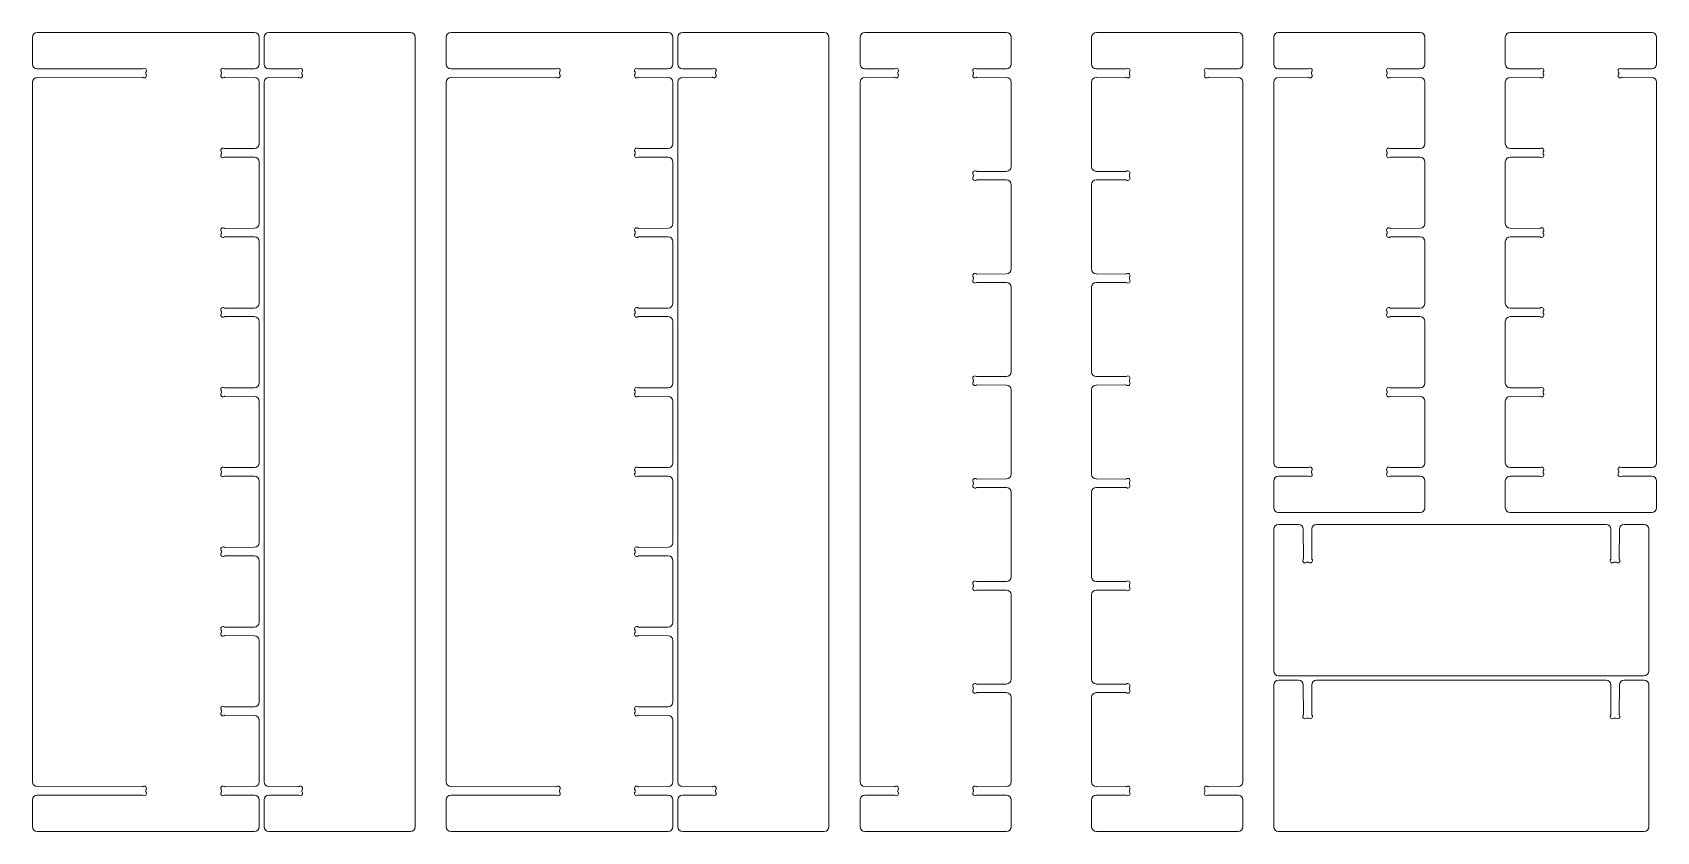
# Model space of a CAD drawing. Header units: millimetres. Extents: x 20 to 2420, y 20 to 1200.
import ezdxf

# ---------------------------------------------------------------- set-up
doc = ezdxf.new("R2010")
doc.units = ezdxf.units.MM

msp = doc.modelspace()

# ---------------------------------------------------------------- linework, layer by layer
at = {"color": 7, "linetype": 'Continuous', "lineweight": 15}
for p, q in [((348, 1200.3), (26.9, 1200.3)), ((578.6, 1200.3), (369.2, 1200.3)), ((959.6, 1200.3), (638.5, 1200.3)), ((1190.2, 1200.3), (980.8, 1200.3)), ((1250.1, 1200.3), (1459.5, 1200.3)), ((1801.8, 1200.3), (1592.4, 1200.3)), ((1861.6, 1200.3), (2071.1, 1200.3)), ((2413.4, 1200.3), (2203.9, 1200.3)), ((19.9, 1193.3), (19.9, 1153.7)), ((355, 1153.7), (355, 1193.3)), ((362.2, 1193.3), (362.2, 1153.7)), ((585.6, 26.8), (585.6, 1193.3)), ((631.5, 1193.3), (631.5, 1153.7)), ((966.6, 1153.7), (966.6, 1193.3)), ((973.8, 1193.3), (973.8, 1153.7)), ((1197.2, 26.8), (1197.2, 1193.3)), ((1243.1, 1153.7), (1243.1, 1193.3)), ((1466.5, 1193.3), (1466.5, 1153.7)), ((1585.4, 1193.3), (1585.4, 1153.7)), ((1808.8, 1153.7), (1808.8, 1193.3)), ((1854.6, 1153.7), (1854.6, 1193.3)), ((2078.1, 1193.3), (2078.1, 1153.7)), ((2196.9, 1193.3), (2196.9, 1153.7)), ((2420.4, 1153.7), (2420.4, 1193.3)), ((182.3, 1146.5), (26.9, 1146.7)), ((26.9, 1133.9), (182.3, 1134.2)), ((187.5, 1139.3), (187.5, 1141.3)), ((299.2, 1141.3), (299.2, 1139.3)), ((348.1, 1146.7), (304.3, 1146.5)), ((304.3, 1134.1), (348.1, 1134)), ((412.9, 1146.5), (369.2, 1146.7)), ((369.2, 1134), (412.9, 1134.1)), ((418, 1139.3), (418, 1141.3)), ((793.9, 1146.5), (638.5, 1146.7)), ((638.5, 1133.9), (793.9, 1134.2)), ((799, 1139.3), (799, 1141.3)), ((910.8, 1141.3), (910.8, 1139.3)), ((959.7, 1146.7), (915.9, 1146.5)), ((915.9, 1134.1), (959.7, 1134)), ((1024.5, 1146.5), (980.7, 1146.7)), ((980.7, 1134), (1024.5, 1134.1)), ((1029.6, 1139.3), (1029.6, 1141.3)), ((1293.8, 1146.5), (1250, 1146.7)), ((1250, 1134), (1293.8, 1134.1)), ((1298.9, 1139.3), (1298.9, 1141.3)), ((1410.6, 1139.3), (1410.6, 1141.3)), ((1415.8, 1146.5), (1459.5, 1146.7)), ((1459.5, 1134), (1415.8, 1134.1)), ((1636.1, 1146.5), (1592.3, 1146.7)), ((1592.3, 1134), (1636.1, 1134.1)), ((1641.2, 1139.3), (1641.2, 1141.3)), ((1752.9, 1139.3), (1752.9, 1141.3)), ((1758.1, 1146.5), (1801.8, 1146.7)), ((1801.8, 1134), (1758.1, 1134.1)), ((1905.3, 1146.5), (1861.6, 1146.7)), ((1861.6, 1134), (1905.3, 1134.1)), ((1910.5, 1139.3), (1910.5, 1141.3)), ((2022.2, 1139.3), (2022.2, 1141.3)), ((2027.4, 1146.5), (2071.1, 1146.7)), ((2071.1, 1134), (2027.4, 1134.1)), ((2247.6, 1146.5), (2203.9, 1146.7)), ((2203.9, 1134), (2247.6, 1134.1)), ((2252.8, 1139.3), (2252.8, 1141.3)), ((2364.5, 1139.3), (2364.5, 1141.3)), ((2369.7, 1146.5), (2413.4, 1146.7)), ((2413.4, 1134), (2369.7, 1134.1)), ((19.9, 93.2), (19.9, 1126.9)), ((355, 1035.9), (355, 1127)), ((362.2, 1127), (362.2, 93.2)), ((631.5, 93.2), (631.5, 1126.9)), ((966.6, 1035.9), (966.6, 1127)), ((973.8, 1127), (973.8, 93.2)), ((1243.1, 1127), (1243.1, 93.2)), ((1466.5, 1127), (1466.5, 1002.2)), ((1585.4, 1127), (1585.4, 1002.2)), ((1808.8, 93.2), (1808.8, 1127)), ((1854.6, 1127), (1854.6, 564.5)), ((2078.1, 1127), (2078.1, 1035.9)), ((2196.9, 1127), (2196.9, 1035.9)), ((2420.4, 564.5), (2420.4, 1127)), ((299.2, 1023.5), (299.2, 1021.5)), ((348.1, 1028.9), (304.3, 1028.7)), ((304.3, 1016.3), (348.1, 1016.1)), ((355, 918), (355, 1009.1)), ((910.8, 1023.5), (910.8, 1021.5)), ((959.7, 1028.9), (915.9, 1028.7)), ((915.9, 1016.3), (959.7, 1016.1)), ((966.6, 918), (966.6, 1009.1)), ((2022.2, 1021.5), (2022.2, 1023.5)), ((2027.4, 1028.7), (2071.1, 1028.9)), ((2071.1, 1016.1), (2027.4, 1016.3)), ((2078.1, 1009.1), (2078.1, 918)), ((2196.9, 1009.1), (2196.9, 918)), ((2247.6, 1028.7), (2203.9, 1028.9)), ((2203.9, 1016.1), (2247.6, 1016.3)), ((2252.8, 1021.5), (2252.8, 1023.5)), ((1410.6, 987.8), (1410.6, 989.8)), ((1415.8, 995), (1459.5, 995.2)), ((1636.1, 995), (1592.3, 995.2)), ((1641.2, 987.8), (1641.2, 989.8)), ((1459.5, 982.5), (1415.8, 982.6)), ((1466.5, 975.5), (1466.5, 850.7)), ((1585.4, 975.5), (1585.4, 850.7)), ((1592.3, 982.5), (1636.1, 982.6)), ((299.2, 905.7), (299.2, 903.7)), ((348.1, 911), (304.3, 910.9)), ((304.3, 898.5), (348.1, 898.3)), ((355, 800.2), (355, 891.3)), ((910.8, 905.7), (910.8, 903.7)), ((959.7, 911), (915.9, 910.9)), ((915.9, 898.5), (959.7, 898.3)), ((966.6, 800.2), (966.6, 891.3)), ((2022.2, 903.7), (2022.2, 905.7)), ((2027.4, 910.9), (2071.1, 911)), ((2071.1, 898.3), (2027.4, 898.5)), ((2078.1, 800.2), (2078.1, 891.3)), ((2196.9, 891.3), (2196.9, 800.2)), ((2247.6, 910.9), (2203.9, 911)), ((2203.9, 898.3), (2247.6, 898.5)), ((2252.8, 903.7), (2252.8, 905.7)), ((1415.8, 843.5), (1459.5, 843.7)), ((1636.1, 843.5), (1592.3, 843.7)), ((1410.6, 836.3), (1410.6, 838.3)), ((1459.5, 831), (1415.8, 831.1)), ((1466.5, 824), (1466.5, 699.2)), ((1585.4, 824), (1585.4, 699.2)), ((1592.3, 831), (1636.1, 831.1)), ((1641.2, 836.3), (1641.2, 838.3)), ((348.1, 793.2), (304.3, 793)), ((959.7, 793.2), (915.9, 793)), ((2071.1, 793.2), (2027.4, 793)), ((2203.9, 793.2), (2247.6, 793)), ((299.2, 787.8), (299.2, 785.8)), ((304.3, 780.6), (348.1, 780.5)), ((355, 682.4), (355, 773.5)), ((910.8, 787.8), (910.8, 785.8)), ((915.9, 780.6), (959.7, 780.5)), ((966.6, 682.4), (966.6, 773.5)), ((2022.2, 787.8), (2022.2, 785.8)), ((2027.4, 780.6), (2071.1, 780.5)), ((2078.1, 682.4), (2078.1, 773.5)), ((2196.9, 682.4), (2196.9, 773.5)), ((2247.6, 780.6), (2203.9, 780.5)), ((2252.8, 787.8), (2252.8, 785.8)), ((348.1, 675.4), (304.3, 675.2)), ((959.7, 675.4), (915.9, 675.2)), ((1410.6, 684.8), (1410.6, 686.8)), ((1415.8, 692), (1459.5, 692.2)), ((1459.5, 679.5), (1415.8, 679.6)), ((1466.5, 547.7), (1466.5, 672.5)), ((1585.4, 672.5), (1585.4, 547.7)), ((1636.1, 692), (1592.3, 692.2)), ((1592.3, 679.5), (1636.1, 679.6)), ((1641.2, 684.8), (1641.2, 686.8)), ((2071.1, 675.4), (2027.4, 675.2)), ((2203.9, 675.4), (2247.6, 675.2)), ((299.2, 670), (299.2, 668)), ((304.3, 662.8), (348.1, 662.6)), ((355, 655.6), (355, 564.5)), ((910.8, 670), (910.8, 668)), ((915.9, 662.8), (959.7, 662.6)), ((966.6, 655.6), (966.6, 564.5)), ((2022.2, 670), (2022.2, 668)), ((2027.4, 662.8), (2071.1, 662.6)), ((2078.1, 564.5), (2078.1, 655.6)), ((2196.9, 564.5), (2196.9, 655.6)), ((2247.6, 662.8), (2203.9, 662.6)), ((2252.8, 670), (2252.8, 668)), ((299.2, 550.2), (299.2, 552.2)), ((304.3, 557.4), (348.1, 557.5)), ((910.8, 550.2), (910.8, 552.2)), ((915.9, 557.4), (959.7, 557.5)), ((1861.6, 557.5), (1905.3, 557.4)), ((1910.5, 552.2), (1910.5, 550.2)), ((2022.2, 552.2), (2022.2, 550.2)), ((2071.1, 557.5), (2027.4, 557.4)), ((2203.9, 557.5), (2247.6, 557.4)), ((2252.8, 552.2), (2252.8, 550.2)), ((2364.5, 552.2), (2364.5, 550.2)), ((2413.4, 557.5), (2369.7, 557.4)), ((348.1, 544.8), (304.3, 545)), ((355, 537.8), (355, 446.7)), ((959.7, 544.8), (915.9, 545)), ((966.6, 537.8), (966.6, 446.7)), ((1410.6, 535.3), (1410.6, 533.3)), ((1459.5, 540.7), (1415.8, 540.5)), ((1415.8, 528.1), (1459.5, 528)), ((1592.3, 540.7), (1636.1, 540.5)), ((1636.1, 528.1), (1592.3, 528)), ((1641.2, 535.3), (1641.2, 533.3)), ((1854.6, 537.8), (1854.6, 498.2)), ((1905.3, 545), (1861.6, 544.8)), ((2027.4, 545), (2071.1, 544.8)), ((2078.1, 498.2), (2078.1, 537.8)), ((2196.9, 498.2), (2196.9, 537.8)), ((2247.6, 545), (2203.9, 544.8)), ((2369.7, 545), (2413.4, 544.8)), ((2420.4, 537.8), (2420.4, 498.2)), ((1466.5, 396.2), (1466.5, 521)), ((1585.4, 396.2), (1585.4, 521)), ((1861.6, 491.2), (2071.1, 491.2)), ((2413.4, 491.2), (2203.9, 491.2)), ((1854.6, 257), (1854.6, 466.5)), ((1861.6, 473.5), (1891.3, 473.5)), ((1898.5, 422.8), (1898.3, 466.5)), ((1911, 466.5), (1910.8, 422.8)), ((1918, 473.5), (2345.8, 473.5)), ((2352.8, 466.5), (2353, 422.8)), ((2365.3, 422.8), (2365.5, 466.5)), ((2402.1, 473.5), (2372.5, 473.5)), ((2409.1, 257), (2409.1, 466.5)), ((299.2, 432.3), (299.2, 434.3)), ((304.3, 439.5), (348.1, 439.7)), ((910.8, 432.3), (910.8, 434.3)), ((915.9, 439.5), (959.7, 439.7)), ((348.1, 427), (304.3, 427.1)), ((355, 420), (355, 328.9)), ((959.7, 427), (915.9, 427.1)), ((966.6, 420), (966.6, 328.9)), ((1905.6, 417.6), (1903.7, 417.6)), ((2358.2, 417.6), (2360.1, 417.6)), ((1459.5, 389.2), (1415.8, 389)), ((1592.3, 389.2), (1636.1, 389)), ((1410.6, 383.8), (1410.6, 381.8)), ((1415.8, 376.6), (1459.5, 376.5)), ((1466.5, 244.7), (1466.5, 369.5)), ((1585.4, 244.7), (1585.4, 369.5)), ((1636.1, 376.6), (1592.3, 376.5)), ((1641.2, 383.8), (1641.2, 381.8)), ((299.2, 314.5), (299.2, 316.5)), ((304.3, 321.7), (348.1, 321.9)), ((910.8, 314.5), (910.8, 316.5)), ((915.9, 321.7), (959.7, 321.9)), ((348.1, 309.1), (304.3, 309.3)), ((355, 302.1), (355, 211)), ((959.7, 309.1), (915.9, 309.3)), ((966.6, 302.1), (966.6, 211)), ((2402.1, 250), (1861.6, 250)), ((1861.6, 243.3), (1891.3, 243.3)), ((1918, 243.3), (2345.8, 243.3)), ((2402.1, 243.3), (2372.5, 243.3)), ((1410.6, 232.3), (1410.6, 230.3)), ((1459.5, 237.7), (1415.8, 237.5)), ((1415.8, 225.1), (1459.5, 225)), ((1466.5, 93.2), (1466.5, 218)), ((1585.4, 93.2), (1585.4, 218)), ((1592.3, 237.7), (1636.1, 237.5)), ((1636.1, 225.1), (1592.3, 225)), ((1641.2, 232.3), (1641.2, 230.3)), ((1854.6, 26.8), (1854.6, 236.3)), ((1898.5, 192.6), (1898.3, 236.3)), ((1911, 236.3), (1910.8, 192.6)), ((2352.8, 236.3), (2353, 192.6)), ((2365.3, 192.6), (2365.5, 236.3)), ((2409.1, 26.8), (2409.1, 236.3)), ((299.2, 196.7), (299.2, 198.7)), ((304.3, 203.9), (348.1, 204)), ((910.8, 196.7), (910.8, 198.7)), ((915.9, 203.9), (959.7, 204)), ((348.1, 191.3), (304.3, 191.5)), ((355, 184.3), (355, 93.2)), ((959.7, 191.3), (915.9, 191.5)), ((966.6, 184.3), (966.6, 93.2)), ((1905.6, 187.4), (1903.7, 187.4)), ((2358.2, 187.4), (2360.1, 187.4)), ((26.9, 86.2), (182.3, 86)), ((182.3, 73.7), (26.9, 73.4)), ((187.5, 80.8), (187.5, 78.8)), ((299.2, 78.8), (299.2, 80.8)), ((304.3, 86), (348.1, 86.2)), ((348.1, 73.5), (304.3, 73.6)), ((369.2, 86.2), (412.9, 86)), ((412.9, 73.6), (369.2, 73.5)), ((418, 80.8), (418, 78.8)), ((638.5, 86.2), (793.9, 86)), ((793.9, 73.7), (638.5, 73.4)), ((799, 80.8), (799, 78.8)), ((910.8, 78.8), (910.8, 80.8)), ((915.9, 86), (959.7, 86.2)), ((959.7, 73.5), (915.9, 73.6)), ((980.7, 86.2), (1024.5, 86)), ((1024.5, 73.6), (980.7, 73.5)), ((1029.6, 80.8), (1029.6, 78.8)), ((1250, 86.2), (1293.8, 86)), ((1293.8, 73.6), (1250, 73.5)), ((1298.9, 80.8), (1298.9, 78.8)), ((1410.6, 80.8), (1410.6, 78.8)), ((1459.5, 86.2), (1415.8, 86)), ((1415.8, 73.6), (1459.5, 73.5)), ((1592.3, 86.2), (1636.1, 86)), ((1636.1, 73.6), (1592.3, 73.5)), ((1641.2, 80.8), (1641.2, 78.8)), ((1752.9, 80.8), (1752.9, 78.8)), ((1801.8, 86.2), (1758.1, 86)), ((1758.1, 73.6), (1801.8, 73.5)), ((19.9, 26.8), (19.9, 66.4)), ((355, 66.5), (355, 26.8)), ((362.2, 26.8), (362.2, 66.5)), ((631.5, 26.8), (631.5, 66.4)), ((966.6, 66.5), (966.6, 26.8)), ((973.8, 26.8), (973.8, 66.5)), ((1243.1, 66.5), (1243.1, 26.8)), ((1466.5, 26.8), (1466.5, 66.5)), ((1585.4, 26.8), (1585.4, 66.5)), ((1808.8, 66.5), (1808.8, 26.8)), ((348, 19.8), (26.9, 19.8)), ((578.6, 19.8), (369.2, 19.8)), ((959.6, 19.8), (638.5, 19.8)), ((1190.2, 19.8), (980.8, 19.8)), ((1250.1, 19.8), (1459.5, 19.8)), ((1801.8, 19.8), (1592.4, 19.8)), ((2402.1, 19.8), (1861.6, 19.8))]:
    msp.add_line(p, q, dxfattribs=at)
for centre, radius, start, end in [((26.9, 1193.3), 7, 90, 180), ((348, 1193.3), 7, 0, 90), ((369.2, 1193.3), 7, 90, 180), ((578.6, 1193.3), 7, 0, 90), ((638.5, 1193.3), 7, 90, 180), ((959.6, 1193.3), 7, 0, 90), ((980.8, 1193.3), 7, 90, 180), ((1190.2, 1193.3), 7, 0, 90), ((1250.1, 1193.3), 7, 90, 180), ((1459.5, 1193.3), 7, 0, 90), ((1592.4, 1193.3), 7, 90, 180), ((1801.8, 1193.3), 7, 0, 90), ((1861.6, 1193.3), 7, 90, 180), ((2071.1, 1193.3), 7, 0, 90), ((2203.9, 1193.3), 7, 90, 180), ((2413.4, 1193.3), 7, 0, 90), ((26.9, 1153.7), 7, 180, 269.9214), ((348, 1153.7), 7, 270.2359, 0), ((369.2, 1153.7), 7, 180, 269.7641), ((638.5, 1153.7), 7, 180, 269.9214), ((959.6, 1153.7), 7, 270.2359, 0), ((980.8, 1153.7), 7, 180, 269.7641), ((1250.1, 1153.7), 7, 180, 269.7641), ((1459.5, 1153.7), 7, 270.2359, 0), ((1592.4, 1153.7), 7, 180, 269.7641), ((1801.8, 1153.7), 7, 270.2359, 0), ((1861.6, 1153.7), 7, 180, 269.7641), ((2071.1, 1153.7), 7, 270.2359, 0), ((2203.9, 1153.7), 7, 180, 269.7641), ((2413.4, 1153.7), 7, 270.2359, 0), ((26.9, 1126.9), 7, 90.0786, 180), ((182.3, 1147.7), 1.2, 269.9214, 308.1866), ((182.3, 1133), 1.2, 51.8134, 90.0786), ((185.1, 1144.1), 3.35, 321.6688, 128.1866), ((185.1, 1136.5), 3.35, 231.8134, 38.3312), ((188.7, 1141.3), 1.2, 141.6688, 180), ((188.7, 1139.3), 1.2, 180, 218.3312), ((301.5, 1144.1), 3.35, 52.1027, 218.3312), ((301.5, 1136.5), 3.35, 141.6688, 307.8973), ((298, 1141.3), 1.2, 0, 38.3312), ((298, 1139.3), 1.2, 321.6688, 0), ((304.3, 1147.7), 1.2, 232.1027, 270.2359), ((304.3, 1132.9), 1.2, 89.7641, 127.8973), ((348, 1127), 7, 0, 89.7641), ((369.2, 1127), 7, 90.2359, 180), ((412.9, 1147.7), 1.2, 269.7641, 307.8973), ((412.9, 1132.9), 1.2, 52.1027, 90.2359), ((415.7, 1144.1), 3.35, 321.6688, 127.8973), ((415.7, 1136.5), 3.34, 232.1027, 38.3312), ((419.2, 1141.3), 1.2, 141.6688, 180), ((419.2, 1139.3), 1.2, 180, 218.3312), ((638.5, 1126.9), 7, 90.0786, 180), ((793.9, 1147.7), 1.2, 269.9214, 308.1866), ((793.9, 1133), 1.2, 51.8134, 90.0786), ((796.7, 1144.1), 3.35, 321.6688, 128.1866), ((796.7, 1136.5), 3.35, 231.8134, 38.3312), ((800.2, 1141.3), 1.2, 141.6688, 180), ((800.2, 1139.3), 1.2, 180, 218.3312), ((913.1, 1144.1), 3.35, 52.1027, 218.3312), ((913.1, 1136.5), 3.35, 141.6688, 307.8973), ((909.6, 1141.3), 1.2, 0, 38.3312), ((909.6, 1139.3), 1.2, 321.6688, 0), ((915.9, 1147.7), 1.2, 232.1027, 270.2359), ((915.9, 1132.9), 1.2, 89.7641, 127.8973), ((959.6, 1127), 7, 0, 89.7641), ((980.8, 1127), 7, 90.2359, 180), ((1024.5, 1147.7), 1.2, 269.7641, 307.8973), ((1024.5, 1132.9), 1.2, 52.1027, 90.2359), ((1027.3, 1144.1), 3.35, 321.6688, 127.8973), ((1027.3, 1136.5), 3.35, 232.1027, 38.3312), ((1030.8, 1141.3), 1.2, 141.6688, 180), ((1030.8, 1139.3), 1.2, 180, 218.3312), ((1250.1, 1127), 7, 90.2359, 180), ((1293.8, 1147.7), 1.2, 269.7641, 307.8973), ((1293.8, 1132.9), 1.2, 52.1027, 90.2359), ((1296.6, 1144.1), 3.35, 321.6688, 127.8973), ((1296.6, 1136.5), 3.34, 232.1027, 38.3312), ((1300.1, 1141.3), 1.2, 141.6688, 180), ((1300.1, 1139.3), 1.2, 180, 218.3312), ((1413, 1144.1), 3.35, 52.1027, 218.3312), ((1413, 1136.5), 3.35, 141.6688, 307.8973), ((1409.4, 1141.3), 1.2, 0, 38.3312), ((1409.4, 1139.3), 1.2, 321.6688, 0), ((1415.8, 1147.7), 1.2, 232.1027, 270.2359), ((1415.8, 1132.9), 1.2, 89.7641, 127.8973), ((1459.5, 1127), 7, 0, 89.7641), ((1592.4, 1127), 7, 90.2359, 180), ((1636.1, 1147.7), 1.2, 269.7641, 307.8973), ((1636.1, 1132.9), 1.2, 52.1027, 90.2359), ((1638.9, 1144.1), 3.35, 321.6688, 127.8973), ((1638.9, 1136.5), 3.35, 232.1027, 38.3312), ((1642.4, 1141.3), 1.2, 141.6688, 180), ((1642.4, 1139.3), 1.2, 180, 218.3312), ((1755.3, 1144.1), 3.35, 52.1027, 218.3312), ((1755.3, 1136.5), 3.35, 141.6688, 307.8973), ((1751.7, 1141.3), 1.2, 0, 38.3312), ((1751.7, 1139.3), 1.2, 321.6688, 0), ((1758.1, 1147.7), 1.2, 232.1027, 270.2359), ((1758.1, 1132.9), 1.2, 89.7641, 127.8973), ((1801.8, 1127), 7, 0, 89.7641), ((1861.6, 1127), 7, 90.2359, 180), ((1905.3, 1147.7), 1.2, 269.7641, 307.8973), ((1905.3, 1132.9), 1.2, 52.1027, 90.2359), ((1908.1, 1144.1), 3.35, 321.6688, 127.8973), ((1908.1, 1136.5), 3.35, 232.1027, 38.3312), ((1911.7, 1141.3), 1.2, 141.6688, 180), ((1911.7, 1139.3), 1.2, 180, 218.3312), ((2024.6, 1144.1), 3.35, 52.1027, 218.3312), ((2024.6, 1136.5), 3.35, 141.6688, 307.8973), ((2021, 1141.3), 1.2, 0, 38.3312), ((2021, 1139.3), 1.2, 321.6688, 0), ((2027.4, 1147.7), 1.2, 232.1027, 270.2359), ((2027.4, 1132.9), 1.2, 89.7641, 127.8973), ((2071.1, 1127), 7, 0, 89.7641), ((2203.9, 1127), 7, 90.2359, 180), ((2247.7, 1147.7), 1.2, 269.7641, 307.8973), ((2247.7, 1132.9), 1.2, 52.1027, 90.2359), ((2250.4, 1144.1), 3.35, 321.6688, 127.8973), ((2250.4, 1136.5), 3.35, 232.1027, 38.3312), ((2254, 1141.3), 1.2, 141.6688, 180), ((2254, 1139.3), 1.2, 180, 218.3312), ((2366.9, 1144.1), 3.35, 52.1027, 218.3312), ((2366.9, 1136.5), 3.35, 141.6688, 307.8973), ((2363.3, 1141.3), 1.2, 0, 38.3312), ((2363.3, 1139.3), 1.2, 321.6688, 0), ((2369.7, 1147.7), 1.2, 232.1027, 270.2359), ((2369.7, 1132.9), 1.2, 89.7641, 127.8973), ((2413.4, 1127), 7, 0, 89.7641), ((348, 1035.9), 7, 270.2359, 0), ((959.6, 1035.9), 7, 270.2359, 0), ((2071.1, 1035.9), 7, 270.2359, 0), ((2203.9, 1035.9), 7, 180, 269.7641), ((301.5, 1026.3), 3.35, 52.1027, 218.3312), ((301.5, 1018.7), 3.35, 141.6688, 307.8973), ((298, 1023.5), 1.2, 0, 38.3312), ((298, 1021.5), 1.2, 321.6688, 0), ((304.3, 1029.9), 1.2, 232.1027, 270.2359), ((304.3, 1015.1), 1.2, 89.7641, 127.8973), ((348, 1009.1), 7, 0, 89.7641), ((913.1, 1026.3), 3.35, 52.1027, 218.3312), ((913.1, 1018.7), 3.35, 141.6688, 307.8973), ((909.6, 1023.5), 1.2, 0, 38.3312), ((909.6, 1021.5), 1.2, 321.6688, 0), ((915.9, 1029.9), 1.2, 232.1027, 270.2359), ((915.9, 1015.1), 1.2, 89.7641, 127.8973), ((959.6, 1009.1), 7, 0, 89.7641), ((2024.6, 1026.3), 3.34, 52.1027, 218.3312), ((2024.6, 1018.7), 3.35, 141.6688, 307.8973), ((2021, 1023.5), 1.2, 0, 38.3312), ((2021, 1021.5), 1.2, 321.6688, 0), ((2027.4, 1029.9), 1.2, 232.1027, 270.2359), ((2027.4, 1015.1), 1.2, 89.7641, 127.8973), ((2071.1, 1009.1), 7, 0, 89.7641), ((2203.9, 1009.1), 7, 90.2359, 180), ((2247.7, 1029.9), 1.2, 269.7641, 307.8973), ((2247.7, 1015.1), 1.2, 52.1027, 90.2359), ((2250.4, 1026.3), 3.34, 321.6688, 127.8973), ((2250.4, 1018.7), 3.35, 232.1027, 38.3312), ((2254, 1023.5), 1.2, 141.6688, 180), ((2254, 1021.5), 1.2, 180, 218.3312), ((1413, 992.6), 3.35, 52.1027, 218.3312), ((1413, 985), 3.35, 141.6688, 307.8973), ((1409.4, 989.8), 1.2, 0, 38.3312), ((1409.4, 987.8), 1.2, 321.6688, 0), ((1415.8, 996.2), 1.2, 232.1027, 270.2359), ((1459.5, 1002.2), 7, 270.2359, 0), ((1592.4, 1002.2), 7, 180, 269.7641), ((1636.1, 996.2), 1.2, 269.7641, 307.8973), ((1638.9, 992.6), 3.35, 321.6688, 127.8973), ((1638.9, 985), 3.35, 232.1027, 38.3312), ((1642.4, 989.8), 1.2, 141.6688, 180), ((1642.4, 987.8), 1.2, 180, 218.3312), ((1415.8, 981.4), 1.2, 89.7641, 127.8973), ((1459.5, 975.5), 7, 0, 89.7641), ((1592.4, 975.5), 7, 90.2359, 180), ((1636.1, 981.4), 1.2, 52.1027, 90.2359), ((348, 918), 7, 270.2359, 0), ((959.6, 918), 7, 270.2359, 0), ((2071.1, 918), 7, 270.2359, 0), ((2203.9, 918), 7, 180, 269.7641), ((301.5, 908.5), 3.35, 52.1027, 218.3312), ((301.5, 900.9), 3.35, 141.6688, 307.8973), ((298, 905.7), 1.2, 0, 38.3312), ((298, 903.7), 1.2, 321.6688, 0), ((304.3, 912.1), 1.2, 232.1027, 270.2359), ((304.3, 897.3), 1.2, 89.7641, 127.8973), ((348, 891.3), 7, 0, 89.7641), ((913.1, 908.5), 3.35, 52.1027, 218.3312), ((913.1, 900.9), 3.35, 141.6688, 307.8973), ((909.6, 905.7), 1.2, 0, 38.3312), ((909.6, 903.7), 1.2, 321.6688, 0), ((915.9, 912.1), 1.2, 232.1027, 270.2359), ((915.9, 897.3), 1.2, 89.7641, 127.8973), ((959.6, 891.3), 7, 0, 89.7641), ((2024.6, 908.5), 3.35, 52.1027, 218.3312), ((2024.6, 900.9), 3.35, 141.6688, 307.8973), ((2021, 905.7), 1.2, 0, 38.3312), ((2021, 903.7), 1.2, 321.6688, 0), ((2027.4, 912.1), 1.2, 232.1027, 270.2359), ((2027.4, 897.3), 1.2, 89.7641, 127.8973), ((2071.1, 891.3), 7, 0, 89.7641), ((2203.9, 891.3), 7, 90.2359, 180), ((2247.7, 912.1), 1.2, 269.7641, 307.8973), ((2247.7, 897.3), 1.2, 52.1027, 90.2359), ((2250.4, 908.5), 3.35, 321.6688, 127.8973), ((2250.4, 900.9), 3.35, 232.1027, 38.3312), ((2254, 905.7), 1.2, 141.6688, 180), ((2254, 903.7), 1.2, 180, 218.3312), ((1413, 841.1), 3.35, 52.1027, 218.3312), ((1415.8, 844.7), 1.2, 232.1027, 270.2359), ((1459.5, 850.7), 7, 270.2359, 0), ((1592.4, 850.7), 7, 180, 269.7641), ((1636.1, 844.7), 1.2, 269.7641, 307.8973), ((1638.9, 841.1), 3.35, 321.6688, 127.8973), ((1413, 833.5), 3.35, 141.6688, 307.8973), ((1409.4, 838.3), 1.2, 0, 38.3312), ((1409.4, 836.3), 1.2, 321.6688, 0), ((1415.8, 829.9), 1.2, 89.7641, 127.8973), ((1459.5, 824), 7, 0, 89.7641), ((1592.4, 824), 7, 90.2359, 180), ((1636.1, 829.9), 1.2, 52.1027, 90.2359), ((1638.9, 833.5), 3.35, 232.1027, 38.3312), ((1642.4, 838.3), 1.2, 141.6688, 180), ((1642.4, 836.3), 1.2, 180, 218.3312), ((301.5, 790.6), 3.35, 52.1027, 218.3312), ((304.3, 794.2), 1.2, 232.1027, 270.2359), ((348, 800.2), 7, 270.2359, 0), ((913.1, 790.6), 3.35, 52.1027, 218.3312), ((915.9, 794.2), 1.2, 232.1027, 270.2359), ((959.6, 800.2), 7, 270.2359, 0), ((2024.6, 790.6), 3.35, 52.1027, 218.3312), ((2027.4, 794.2), 1.2, 232.1027, 270.2359), ((2071.1, 800.2), 7, 270.2359, 0), ((2203.9, 800.2), 7, 180, 269.7641), ((2247.7, 794.2), 1.2, 269.7641, 307.8973), ((2250.4, 790.6), 3.35, 321.6688, 127.8973), ((301.5, 783), 3.35, 141.6688, 307.8973), ((298, 787.8), 1.2, 0, 38.3312), ((298, 785.8), 1.2, 321.6688, 0), ((304.3, 779.4), 1.2, 89.7641, 127.8973), ((348, 773.5), 7, 0, 89.7641), ((913.1, 783), 3.35, 141.6688, 307.8973), ((909.6, 787.8), 1.2, 0, 38.3312), ((909.6, 785.8), 1.2, 321.6688, 0), ((915.9, 779.4), 1.2, 89.7641, 127.8973), ((959.6, 773.5), 7, 0, 89.7641), ((2024.6, 783), 3.35, 141.6688, 307.8973), ((2021, 787.8), 1.2, 0, 38.3312), ((2021, 785.8), 1.2, 321.6688, 0), ((2027.4, 779.4), 1.2, 89.7641, 127.8973), ((2071.1, 773.5), 7, 0, 89.7641), ((2203.9, 773.5), 7, 90.2359, 180), ((2247.7, 779.4), 1.2, 52.1027, 90.2359), ((2250.4, 783), 3.35, 232.1027, 38.3312), ((2254, 787.8), 1.2, 141.6688, 180), ((2254, 785.8), 1.2, 180, 218.3312), ((1459.5, 699.2), 7, 270.2359, 0), ((1592.4, 699.2), 7, 180, 269.7641), ((301.5, 672.8), 3.35, 52.1027, 218.3312), ((304.3, 676.4), 1.2, 232.1027, 270.2359), ((348, 682.4), 7, 270.2359, 0), ((913.1, 672.8), 3.35, 52.1027, 218.3312), ((915.9, 676.4), 1.2, 232.1027, 270.2359), ((959.6, 682.4), 7, 270.2359, 0), ((1413, 689.6), 3.35, 52.1027, 218.3312), ((1413, 682), 3.35, 141.6688, 307.8973), ((1409.4, 686.8), 1.2, 0, 38.3312), ((1409.4, 684.8), 1.2, 321.6688, 0), ((1415.8, 693.2), 1.2, 232.1027, 270.2359), ((1415.8, 678.4), 1.2, 89.7641, 127.8973), ((1459.5, 672.5), 7, 0, 89.7641), ((1592.4, 672.5), 7, 90.2359, 180), ((1636.1, 693.2), 1.2, 269.7641, 307.8973), ((1636.1, 678.4), 1.2, 52.1027, 90.2359), ((1638.9, 689.6), 3.35, 321.6688, 127.8973), ((1638.9, 682), 3.35, 232.1027, 38.3312), ((1642.4, 686.8), 1.2, 141.6688, 180), ((1642.4, 684.8), 1.2, 180, 218.3312), ((2024.6, 672.8), 3.35, 52.1027, 218.3312), ((2027.4, 676.4), 1.2, 232.1027, 270.2359), ((2071.1, 682.4), 7, 270.2359, 0), ((2203.9, 682.4), 7, 180, 269.7641), ((2247.7, 676.4), 1.2, 269.7641, 307.8973), ((2250.4, 672.8), 3.35, 321.6688, 127.8973), ((301.5, 665.2), 3.35, 141.6688, 307.8973), ((298, 670), 1.2, 0, 38.3312), ((298, 668), 1.2, 321.6688, 0), ((304.3, 661.6), 1.2, 89.7641, 127.8973), ((348, 655.6), 7, 0, 89.7641), ((913.1, 665.2), 3.35, 141.6688, 307.8973), ((909.6, 670), 1.2, 0, 38.3312), ((909.6, 668), 1.2, 321.6688, 0), ((915.9, 661.6), 1.2, 89.7641, 127.8973), ((959.6, 655.6), 7, 0, 89.7641), ((2024.6, 665.2), 3.35, 141.6688, 307.8973), ((2021, 670), 1.2, 0, 38.3312), ((2021, 668), 1.2, 321.6688, 0), ((2027.4, 661.6), 1.2, 89.7641, 127.8973), ((2071.1, 655.6), 7, 0, 89.7641), ((2203.9, 655.6), 7, 90.2359, 180), ((2247.7, 661.6), 1.2, 52.1027, 90.2359), ((2250.4, 665.2), 3.35, 232.1027, 38.3312), ((2254, 670), 1.2, 141.6688, 180), ((2254, 668), 1.2, 180, 218.3312), ((301.5, 555), 3.35, 52.1027, 218.3312), ((298, 552.2), 1.2, 0, 38.3312), ((304.3, 558.6), 1.2, 232.1027, 270.2359), ((348, 564.5), 7, 270.2359, 0), ((913.1, 555), 3.35, 52.1027, 218.3312), ((909.6, 552.2), 1.2, 0, 38.3312), ((915.9, 558.6), 1.2, 232.1027, 270.2359), ((959.6, 564.5), 7, 270.2359, 0), ((1861.6, 564.5), 7, 180, 269.7641), ((1905.3, 558.6), 1.2, 269.7641, 307.8973), ((1908.1, 555), 3.35, 321.6688, 127.8973), ((1911.7, 552.2), 1.2, 141.6688, 180), ((2024.6, 555), 3.35, 52.1027, 218.3312), ((2021, 552.2), 1.2, 0, 38.3312), ((2027.4, 558.6), 1.2, 232.1027, 270.2359), ((2071.1, 564.5), 7, 270.2359, 0), ((2203.9, 564.5), 7, 180, 269.7641), ((2247.7, 558.6), 1.2, 269.7641, 307.8973), ((2250.4, 555), 3.35, 321.6688, 127.8973), ((2254, 552.2), 1.2, 141.6688, 180), ((2366.9, 555), 3.35, 52.1027, 218.3312), ((2363.3, 552.2), 1.2, 0, 38.3312), ((2369.7, 558.6), 1.2, 232.1027, 270.2359), ((2413.4, 564.5), 7, 270.2359, 0), ((301.5, 547.4), 3.35, 141.6688, 307.8973), ((298, 550.2), 1.2, 321.6688, 0), ((304.3, 543.8), 1.2, 89.7641, 127.8973), ((348, 537.8), 7, 0, 89.7641), ((913.1, 547.4), 3.35, 141.6688, 307.8973), ((909.6, 550.2), 1.2, 321.6688, 0), ((915.9, 543.8), 1.2, 89.7641, 127.8973), ((959.6, 537.8), 7, 0, 89.7641), ((1413, 538.1), 3.35, 52.1027, 218.3312), ((1413, 530.5), 3.35, 141.6688, 307.8973), ((1409.4, 535.3), 1.2, 0, 38.3312), ((1409.4, 533.3), 1.2, 321.6688, 0), ((1415.8, 541.7), 1.2, 232.1027, 270.2359), ((1415.8, 526.9), 1.2, 89.7641, 127.8973), ((1459.5, 547.7), 7, 270.2359, 0), ((1592.4, 547.7), 7, 180, 269.7641), ((1636.1, 541.7), 1.2, 269.7641, 307.8973), ((1636.1, 526.9), 1.2, 52.1027, 90.2359), ((1638.9, 538.1), 3.35, 321.6688, 127.8973), ((1638.9, 530.5), 3.35, 232.1027, 38.3312), ((1642.4, 535.3), 1.2, 141.6688, 180), ((1642.4, 533.3), 1.2, 180, 218.3312), ((1861.6, 537.8), 7, 90.2359, 180), ((1905.3, 543.8), 1.2, 52.1027, 90.2359), ((1908.1, 547.4), 3.35, 232.1027, 38.3312), ((1911.7, 550.2), 1.2, 180, 218.3312), ((2024.6, 547.4), 3.35, 141.6688, 307.8973), ((2021, 550.2), 1.2, 321.6688, 0), ((2027.4, 543.8), 1.2, 89.7641, 127.8973), ((2071.1, 537.8), 7, 0, 89.7641), ((2203.9, 537.8), 7, 90.2359, 180), ((2247.7, 543.8), 1.2, 52.1027, 90.2359), ((2250.4, 547.4), 3.35, 232.1027, 38.3312), ((2254, 550.2), 1.2, 180, 218.3312), ((2366.9, 547.4), 3.35, 141.6688, 307.8973), ((2363.3, 550.2), 1.2, 321.6688, 0), ((2369.7, 543.8), 1.2, 89.7641, 127.8973), ((2413.4, 537.8), 7, 0, 89.7641), ((1459.5, 521), 7, 0, 89.7641), ((1592.4, 521), 7, 90.2359, 180), ((1861.6, 498.2), 7, 180, 270), ((2071.1, 498.2), 7, 270, 0), ((2203.9, 498.2), 7, 180, 270), ((2413.4, 498.2), 7, 270, 0), ((1861.6, 466.5), 7, 90, 180), ((1891.3, 466.5), 7, 0.2359, 90), ((1918, 466.5), 7, 90, 179.7641), ((2345.8, 466.5), 7, 0.2359, 90), ((2372.5, 466.5), 7, 90, 179.7641), ((2402.1, 466.5), 7, 0, 90), ((301.5, 437.1), 3.35, 52.1027, 218.3312), ((298, 434.3), 1.2, 0, 38.3312), ((298, 432.3), 1.2, 321.6688, 0), ((304.3, 440.7), 1.2, 232.1027, 270.2359), ((348, 446.7), 7, 270.2359, 0), ((913.1, 437.1), 3.35, 52.1027, 218.3312), ((909.6, 434.3), 1.2, 0, 38.3312), ((909.6, 432.3), 1.2, 321.6688, 0), ((915.9, 440.7), 1.2, 232.1027, 270.2359), ((959.6, 446.7), 7, 270.2359, 0), ((301.5, 429.5), 3.35, 141.6688, 307.8973), ((304.3, 425.9), 1.2, 89.7641, 127.8973), ((348, 420), 7, 0, 89.7641), ((913.1, 429.5), 3.35, 141.6688, 307.8973), ((915.9, 425.9), 1.2, 89.7641, 127.8973), ((959.6, 420), 7, 0, 89.7641), ((1900.8, 420), 3.35, 142.1027, 308.3312), ((1897.3, 422.7), 1.2, 322.1027, 0.2359), ((1903.7, 416.4), 1.2, 90, 128.3312), ((1905.6, 416.4), 1.2, 51.6688, 90), ((1908.5, 420), 3.35, 231.6688, 37.8973), ((1912, 422.7), 1.2, 179.7641, 217.8973), ((2355.3, 420), 3.35, 142.1027, 308.3312), ((2351.8, 422.7), 1.2, 322.1027, 0.2359), ((2358.2, 416.4), 1.2, 90, 128.3312), ((2360.1, 416.4), 1.2, 51.6688, 90), ((2363, 420), 3.35, 231.6688, 37.8973), ((2366.5, 422.7), 1.2, 179.7641, 217.8973), ((1413, 386.6), 3.35, 52.1027, 218.3312), ((1409.4, 383.8), 1.2, 0, 38.3312), ((1415.8, 390.2), 1.2, 232.1027, 270.2359), ((1459.5, 396.2), 7, 270.2359, 0), ((1592.4, 396.2), 7, 180, 269.7641), ((1636.1, 390.2), 1.2, 269.7641, 307.8973), ((1638.9, 386.6), 3.35, 321.6688, 127.8973), ((1642.4, 383.8), 1.2, 141.6688, 180), ((1413, 379), 3.35, 141.6688, 307.8973), ((1409.4, 381.8), 1.2, 321.6688, 0), ((1415.8, 375.4), 1.2, 89.7641, 127.8973), ((1459.5, 369.5), 7, 0, 89.7641), ((1592.4, 369.5), 7, 90.2359, 180), ((1636.1, 375.4), 1.2, 52.1027, 90.2359), ((1638.9, 379), 3.35, 232.1027, 38.3312), ((1642.4, 381.8), 1.2, 180, 218.3312), ((301.5, 319.3), 3.35, 52.1027, 218.3312), ((301.5, 311.7), 3.35, 141.6688, 307.8973), ((298, 316.5), 1.2, 0, 38.3312), ((298, 314.5), 1.2, 321.6688, 0), ((304.3, 322.9), 1.2, 232.1027, 270.2359), ((348, 328.9), 7, 270.2359, 0), ((913.1, 319.3), 3.35, 52.1027, 218.3312), ((913.1, 311.7), 3.35, 141.6688, 307.8973), ((909.6, 316.5), 1.2, 0, 38.3312), ((909.6, 314.5), 1.2, 321.6688, 0), ((915.9, 322.9), 1.2, 232.1027, 270.2359), ((959.6, 328.9), 7, 270.2359, 0), ((304.3, 308.1), 1.2, 89.7641, 127.8973), ((348, 302.1), 7, 0, 89.7641), ((915.9, 308.1), 1.2, 89.7641, 127.8973), ((959.6, 302.1), 7, 0, 89.7641), ((1459.5, 244.7), 7, 270.2359, 0), ((1592.4, 244.7), 7, 180, 269.7641), ((1861.6, 257), 7, 180, 270), ((1861.6, 236.3), 7, 90, 180), ((1891.3, 236.3), 7, 0.2359, 90), ((1918, 236.3), 7, 90, 179.7641), ((2345.8, 236.3), 7, 0.2359, 90), ((2372.5, 236.3), 7, 90, 179.7641), ((2402.1, 257), 7, 270, 0), ((2402.1, 236.3), 7, 0, 90), ((1413, 235.1), 3.35, 52.1027, 218.3312), ((1413, 227.5), 3.35, 141.6688, 307.8973), ((1409.4, 232.3), 1.2, 0, 38.3312), ((1409.4, 230.3), 1.2, 321.6688, 0), ((1415.8, 238.7), 1.2, 232.1027, 270.2359), ((1415.8, 223.9), 1.2, 89.7641, 127.8973), ((1459.5, 218), 7, 0, 89.7641), ((1592.4, 218), 7, 90.2359, 180), ((1636.1, 238.7), 1.2, 269.7641, 307.8973), ((1636.1, 223.9), 1.2, 52.1027, 90.2359), ((1638.9, 235.1), 3.35, 321.6688, 127.8973), ((1638.9, 227.5), 3.35, 232.1027, 38.3312), ((1642.4, 232.3), 1.2, 141.6688, 180), ((1642.4, 230.3), 1.2, 180, 218.3312), ((301.5, 201.5), 3.35, 52.1027, 218.3312), ((301.5, 193.9), 3.34, 141.6688, 307.8973), ((298, 198.7), 1.2, 0, 38.3312), ((298, 196.7), 1.2, 321.6688, 0), ((304.3, 205.1), 1.2, 232.1027, 270.2359), ((348, 211), 7, 270.2359, 0), ((913.1, 201.5), 3.35, 52.1027, 218.3312), ((913.1, 193.9), 3.35, 141.6688, 307.8973), ((909.6, 198.7), 1.2, 0, 38.3312), ((909.6, 196.7), 1.2, 321.6688, 0), ((915.9, 205.1), 1.2, 232.1027, 270.2359), ((959.6, 211), 7, 270.2359, 0), ((1897.3, 192.6), 1.2, 322.1027, 0.2359), ((1912, 192.6), 1.2, 179.7641, 217.8973), ((2351.8, 192.6), 1.2, 322.1027, 0.2359), ((2366.5, 192.6), 1.2, 179.7641, 217.8973), ((304.3, 190.3), 1.2, 89.7641, 127.8973), ((348, 184.3), 7, 0, 89.7641), ((915.9, 190.3), 1.2, 89.7641, 127.8973), ((959.6, 184.3), 7, 0, 89.7641), ((1900.8, 189.8), 3.35, 142.1027, 308.3312), ((1903.7, 186.2), 1.2, 90, 128.3312), ((1905.6, 186.2), 1.2, 51.6688, 90), ((1908.5, 189.8), 3.35, 231.6688, 37.8973), ((2355.3, 189.8), 3.35, 142.1027, 308.3312), ((2358.2, 186.2), 1.2, 90, 128.3312), ((2360.1, 186.2), 1.2, 51.6688, 90), ((2363, 189.8), 3.35, 231.6688, 37.8973), ((26.9, 93.2), 7, 180, 269.9214), ((26.9, 66.4), 7, 90.0786, 180), ((182.3, 87.2), 1.2, 269.9214, 308.1866), ((182.3, 72.5), 1.2, 51.8134, 90.0786), ((185.1, 83.6), 3.35, 321.6688, 128.1866), ((185.1, 76), 3.35, 231.8134, 38.3312), ((188.7, 80.8), 1.2, 141.6688, 180), ((188.7, 78.8), 1.2, 180, 218.3312), ((301.5, 83.6), 3.35, 52.1027, 218.3312), ((301.5, 76), 3.35, 141.6688, 307.8973), ((298, 80.8), 1.2, 0, 38.3312), ((298, 78.8), 1.2, 321.6688, 0), ((304.3, 87.2), 1.2, 232.1027, 270.2359), ((304.3, 72.4), 1.2, 89.7641, 127.8973), ((348, 93.2), 7, 270.2359, 0), ((348, 66.5), 7, 0, 89.7641), ((369.2, 93.2), 7, 180, 269.7641), ((369.2, 66.5), 7, 90.2359, 180), ((412.9, 87.2), 1.2, 269.7641, 307.8973), ((412.9, 72.4), 1.2, 52.1027, 90.2359), ((415.7, 83.6), 3.35, 321.6688, 127.8973), ((415.7, 76), 3.35, 232.1027, 38.3312), ((419.2, 80.8), 1.2, 141.6688, 180), ((419.2, 78.8), 1.2, 180, 218.3312), ((638.5, 93.2), 7, 180, 269.9214), ((638.5, 66.4), 7, 90.0786, 180), ((793.9, 87.2), 1.2, 269.9214, 308.1866), ((793.9, 72.5), 1.2, 51.8134, 90.0786), ((796.7, 83.6), 3.35, 321.6688, 128.1866), ((796.7, 76), 3.35, 231.8134, 38.3312), ((800.2, 80.8), 1.2, 141.6688, 180), ((800.2, 78.8), 1.2, 180, 218.3312), ((913.1, 83.6), 3.35, 52.1027, 218.3312), ((913.1, 76), 3.35, 141.6688, 307.8973), ((909.6, 80.8), 1.2, 0, 38.3312), ((909.6, 78.8), 1.2, 321.6688, 0), ((915.9, 87.2), 1.2, 232.1027, 270.2359), ((915.9, 72.4), 1.2, 89.7641, 127.8973), ((959.6, 93.2), 7, 270.2359, 0), ((959.6, 66.5), 7, 0, 89.7641), ((980.8, 93.2), 7, 180, 269.7641), ((980.8, 66.5), 7, 90.2359, 180), ((1024.5, 87.2), 1.2, 269.7641, 307.8973), ((1024.5, 72.4), 1.2, 52.1027, 90.2359), ((1027.3, 83.6), 3.35, 321.6688, 127.8973), ((1027.3, 76), 3.35, 232.1027, 38.3312), ((1030.8, 80.8), 1.2, 141.6688, 180), ((1030.8, 78.8), 1.2, 180, 218.3312), ((1250.1, 93.2), 7, 180, 269.7641), ((1250.1, 66.5), 7, 90.2359, 180), ((1293.8, 87.2), 1.2, 269.7641, 307.8973), ((1293.8, 72.4), 1.2, 52.1027, 90.2359), ((1296.6, 83.6), 3.35, 321.6688, 127.8973), ((1296.6, 76), 3.35, 232.1027, 38.3312), ((1300.1, 80.8), 1.2, 141.6688, 180), ((1300.1, 78.8), 1.2, 180, 218.3312), ((1413, 83.6), 3.35, 52.1027, 218.3312), ((1413, 76), 3.35, 141.6688, 307.8973), ((1409.4, 80.8), 1.2, 0, 38.3312), ((1409.4, 78.8), 1.2, 321.6688, 0), ((1415.8, 87.2), 1.2, 232.1027, 270.2359), ((1415.8, 72.4), 1.2, 89.7641, 127.8973), ((1459.5, 93.2), 7, 270.2359, 0), ((1459.5, 66.5), 7, 0, 89.7641), ((1592.4, 93.2), 7, 180, 269.7641), ((1592.4, 66.5), 7, 90.2359, 180), ((1636.1, 87.2), 1.2, 269.7641, 307.8973), ((1636.1, 72.4), 1.2, 52.1027, 90.2359), ((1638.9, 83.6), 3.35, 321.6688, 127.8973), ((1638.9, 76), 3.35, 232.1027, 38.3312), ((1642.4, 80.8), 1.2, 141.6688, 180), ((1642.4, 78.8), 1.2, 180, 218.3312), ((1755.3, 83.6), 3.35, 52.1027, 218.3312), ((1755.3, 76), 3.35, 141.6688, 307.8973), ((1751.7, 80.8), 1.2, 0, 38.3312), ((1751.7, 78.8), 1.2, 321.6688, 0), ((1758.1, 87.2), 1.2, 232.1027, 270.2359), ((1758.1, 72.4), 1.2, 89.7641, 127.8973), ((1801.8, 93.2), 7, 270.2359, 0), ((1801.8, 66.5), 7, 0, 89.7641), ((26.9, 26.8), 7, 180, 270), ((348, 26.8), 7, 270, 0), ((369.2, 26.8), 7, 180, 270), ((578.6, 26.8), 7, 270, 0), ((638.5, 26.8), 7, 180, 270), ((959.6, 26.8), 7, 270, 0), ((980.8, 26.8), 7, 180, 270), ((1190.2, 26.8), 7, 270, 0), ((1250.1, 26.8), 7, 180, 270), ((1459.5, 26.8), 7, 270, 0), ((1592.4, 26.8), 7, 180, 270), ((1801.8, 26.8), 7, 270, 0), ((1861.6, 26.8), 7, 180, 270), ((2402.1, 26.8), 7, 270, 0)]:
    msp.add_arc(centre, radius, start, end, dxfattribs=at)

doc.saveas('drawing.dxf')
